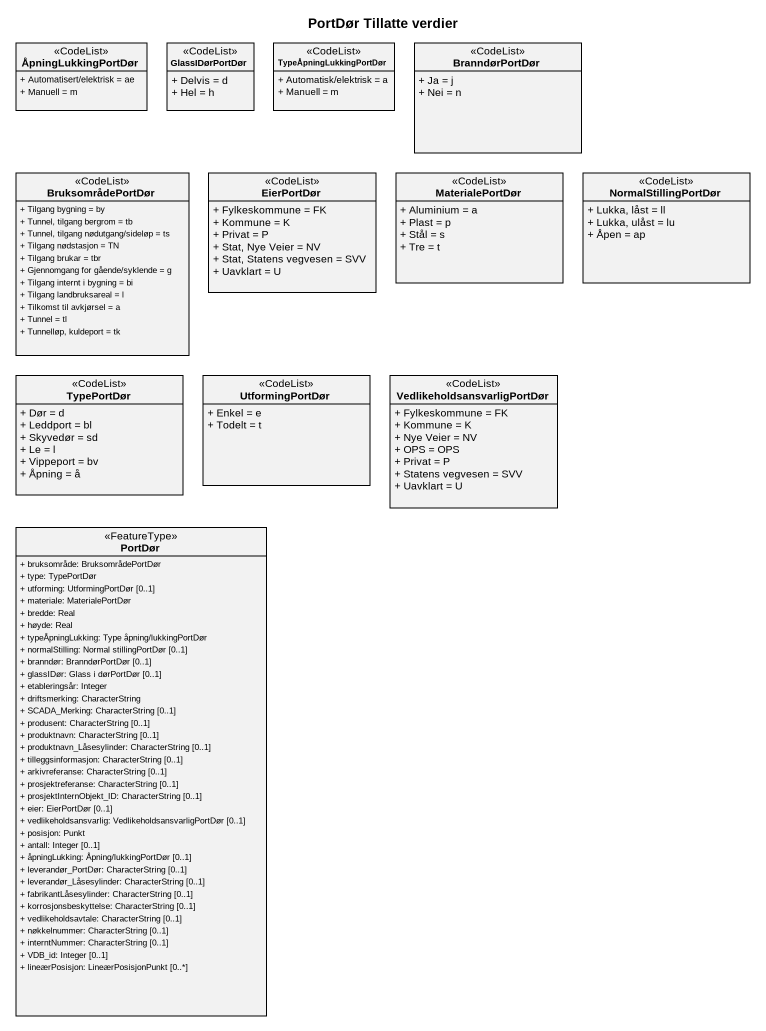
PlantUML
@startuml
title PortDør Tillatte verdier
hide circle
hide empty members
skinparam classAttributeIconSize 0
class ÅpningLukkingPortDør <<CodeList>> {
  + Automatisert/elektrisk = ae
  + Manuell = m
}
class GlassIDørPortDør <<CodeList>> {
  + Delvis = d
  + Hel = h
}
class TypeÅpningLukkingPortDør <<CodeList>> {
  + Automatisk/elektrisk = a
  + Manuell = m
}
class BranndørPortDør <<CodeList>> {
  + Ja = j
  + Nei = n
}
class BruksområdePortDør <<CodeList>> {
  + Tilgang bygning = by
  + Tunnel, tilgang bergrom = tb
  + Tunnel, tilgang nødutgang/sideløp = ts
  + Tilgang nødstasjon = TN
  + Tilgang brukar = tbr
  + Gjennomgang for gående/syklende = g
  + Tilgang internt i bygning = bi
  + Tilgang landbruksareal = l
  + Tilkomst til avkjørsel = a
  + Tunnel = tl
  + Tunnelløp, kuldeport = tk
}
class EierPortDør <<CodeList>> {
  + Fylkeskommune = FK
  + Kommune = K
  + Privat = P
  + Stat, Nye Veier = NV
  + Stat, Statens vegvesen = SVV
  + Uavklart = U
}
class MaterialePortDør <<CodeList>> {
  + Aluminium = a
  + Plast = p
  + Stål = s
  + Tre = t
}
class NormalStillingPortDør <<CodeList>> {
  + Lukka, låst = ll
  + Lukka, ulåst = lu
  + Åpen = ap
}
class TypePortDør <<CodeList>> {
  + Dør = d
  + Leddport = bl
  + Skyvedør = sd
  + Le = l
  + Vippeport = bv
  + Åpning = å
}
class UtformingPortDør <<CodeList>> {
  + Enkel = e
  + Todelt = t
}
class VedlikeholdsansvarligPortDør <<CodeList>> {
  + Fylkeskommune = FK
  + Kommune = K
  + Nye Veier = NV
  + OPS = OPS
  + Privat = P
  + Statens vegvesen = SVV
  + Uavklart = U
}
class PortDør <<FeatureType>> {
  + bruksområde: BruksområdePortDør
  + type: TypePortDør
  + utforming: UtformingPortDør [0..1]
  + materiale: MaterialePortDør
  + bredde: Real
  + høyde: Real
  + typeÅpningLukking: Type åpning/lukkingPortDør
  + normalStilling: Normal stillingPortDør [0..1]
  + branndør: BranndørPortDør [0..1]
  + glassIDør: Glass i dørPortDør [0..1]
  + etableringsår: Integer
  + driftsmerking: CharacterString
  + SCADA_Merking: CharacterString [0..1]
  + produsent: CharacterString [0..1]
  + produktnavn: CharacterString [0..1]
  + produktnavn_Låsesylinder: CharacterString [0..1]
  + tilleggsinformasjon: CharacterString [0..1]
  + arkivreferanse: CharacterString [0..1]
  + prosjektreferanse: CharacterString [0..1]
  + prosjektInternObjekt_ID: CharacterString [0..1]
  + eier: EierPortDør [0..1]
  + vedlikeholdsansvarlig: VedlikeholdsansvarligPortDør [0..1]
  + posisjon: Punkt
  + antall: Integer [0..1]
  + åpningLukking: Åpning/lukkingPortDør [0..1]
  + leverandør_PortDør: CharacterString [0..1]
  + leverandør_Låsesylinder: CharacterString [0..1]
  + fabrikantLåsesylinder: CharacterString [0..1]
  + korrosjonsbeskyttelse: CharacterString [0..1]
  + vedlikeholdsavtale: CharacterString [0..1]
  + nøkkelnummer: CharacterString [0..1]
  + interntNummer: CharacterString [0..1]
  + VDB_id: Integer [0..1]
  + lineærPosisjon: LineærPosisjonPunkt [0..*]
}
@enduml
